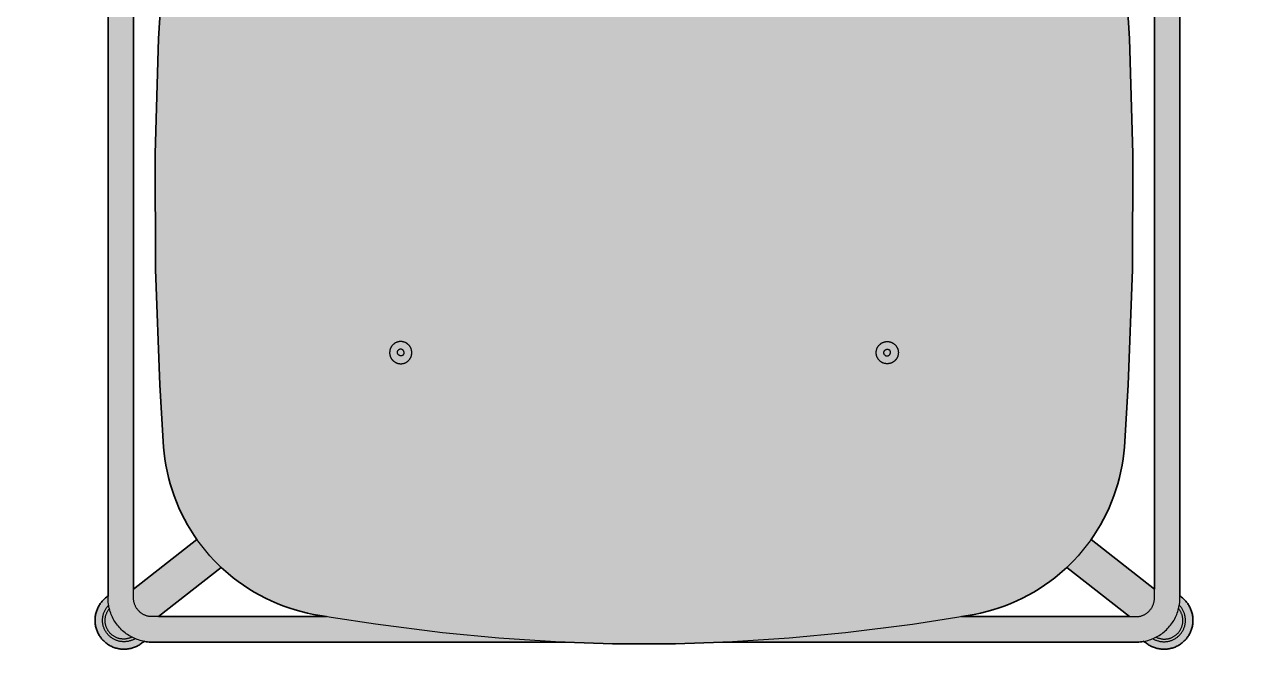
# Model space of a CAD drawing. Header units: millimetres. Extents: x 0 to 1859, y -912 to 978.
# Drawn here: x 145 to 679, y -912 to -642 of the extents above; entities that cross this region are included whole.
import ezdxf

# ---------------------------------------------------------------- set-up
doc = ezdxf.new("R2010")
doc.units = ezdxf.units.MM
doc.layers.add('Blocks', color=7, linetype='Continuous')
doc.layers.add('Blocks$Fill', color=7, linetype='Continuous', true_color=0xffffff)
doc.layers.add('Blocks$Inner', color=7, linetype='Continuous', lineweight=25, true_color=0x007f00)
doc.layers.add('Blocks$Outline', color=7, linetype='Continuous', lineweight=35, true_color=0xff3f3f)

# ---------------------------------------------------------------- blocks, each defined once
blk = doc.blocks.new('Soft Edge 95 Barstool low Top')
at = {"layer": 'Blocks$Fill'}
h = blk.add_hatch(color=256, dxfattribs=at)
h.paths.add_polyline_path([(40.81, -96.44), (40.97, -95.6), (41.03, -95.17), (41.07, -94.74), (41.1, -94.31), (41.12, -93.88), (41.12, -93.45), (41.1, -93.02), (41.07, -92.59), (41.03, -92.17), (40.97, -91.74), (40.89, -91.32), (40.81, -90.9), (40.7, -90.48), (40.59, -90.06), (40.45, -89.66), (40.31, -89.25), (40.15, -88.85), (39.98, -88.46), (39.79, -88.07), (39.59, -87.69), (39.38, -87.32), (39.15, -86.95), (38.92, -86.59), (38.67, -86.24), (38.4, -85.9), (38.13, -85.57), (37.85, -85.25), (37.55, -84.93), (37.25, -84.63), (36.93, -84.34), (36.6, -84.06), (36.27, -83.79), (35.92, -83.53), (35.57, -83.29), (35.21, -83.06), (34.84, -82.84), (34.46, -82.63), (34.08, -82.43), (33.69, -82.25), (33.29, -82.08), (32.89, -81.93), (32.48, -81.79), (32.07, -81.66), (31.66, -81.55), (31.24, -81.46), (30.82, -81.37), (30.39, -81.3), (29.97, -81.25), (29.54, -81.21), (29.11, -81.19), (28.68, -81.18), (28.25, -81.18), (27.82, -81.2), (27.39, -81.24), (26.96, -81.29), (26.54, -81.35), (26.12, -81.43), (25.7, -81.52), (25.28, -81.63), (24.87, -81.75), (24.46, -81.89), (24.06, -82.04), (23.66, -82.2), (23.27, -82.38), (22.88, -82.57), (22.5, -82.78), (22.13, -83), (21.76, -83.23), (21.41, -83.47), (21.06, -83.72), (20.72, -83.99), (20.39, -84.27), (20.07, -84.56), (19.76, -84.86), (19.46, -85.17), (19.17, -85.49), (18.9, -85.82), (18.63, -86.16), (18.38, -86.51), (18.14, -86.87), (17.91, -87.24), (17.69, -87.61), (17.49, -87.99), (17.3, -88.38), (17.12, -88.77), (16.96, -89.17), (16.81, -89.58), (16.68, -89.99), (16.56, -90.4), (16.45, -90.82), (16.36, -91.24), (16.28, -91.67), (16.22, -92.09), (16.17, -92.52), (16.14, -92.95), (16.12, -93.38), (16.12, -93.81), (16.13, -94.25), (16.16, -94.68), (16.2, -95.11), (16.26, -95.53), (16.33, -95.96), (16.42, -96.38), (16.52, -96.8), (16.63, -97.22), (16.76, -97.63), (16.9, -98.04), (17.06, -98.44), (17.23, -98.83), (17.42, -99.22), (17.62, -99.61), (17.83, -99.98), (18.05, -100.35), (18.29, -100.71), (18.54, -101.07), (18.8, -101.41), (19.07, -101.74), (19.35, -102.07), (19.65, -102.38), (19.95, -102.69), (20.27, -102.98), (20.6, -103.26), (20.93, -103.53), (21.28, -103.79), (21.63, -104.04), (21.99, -104.28), (22.36, -104.5), (22.74, -104.71), (23.12, -104.91), (23.51, -105.09), (23.91, -105.26), (24.31, -105.41), (24.72, -105.55), (25.13, -105.68), (25.55, -105.8), (25.97, -105.89), (26.39, -105.98), (26.82, -106.05), (27.25, -106.1), (27.68, -106.14), (28.11, -106.17), (50.01, -134.77), (50.77, -137.48), (51.08, -138.85), (51.35, -140.23), (51.58, -141.62), (51.77, -143.02), (51.9, -144.42), (52, -145.82), (49.86, -148.03), (48.65, -149.39), (47.49, -150.79), (46.58, -151.99), (45.71, -153.22), (44.89, -154.48), (44.11, -155.77), (43.56, -156.71), (43.04, -157.67), (42.55, -158.65), (42.09, -159.64), (41.66, -160.64), (41.26, -161.66), (41.16, -161.92), (41.02, -162.36), (40.13, -165.41), (39.35, -168.48), (39.35, -168.5), (38.05, -175.64), (37.45, -178.92), (36.86, -182.93), (36.63, -185.05), (36.61, -185.22), (36.45, -187.62), (36.37, -190), (36.36, -191.18), (36.36, -191.5), (36.36, -191.66), (36.37, -191.84), (36.38, -191.93), (36.39, -192.01), (36.4, -192.1), (36.42, -192.19), (36.43, -192.28), (36.45, -192.37), (36.47, -192.46), (36.49, -192.54), (36.51, -192.63), (36.54, -192.71), (36.56, -192.8), (36.59, -192.88), (36.62, -192.96), (36.65, -193.04), (36.68, -193.13), (36.72, -193.21), (36.82, -193.4), (36.92, -193.6), (37.04, -193.79), (37.16, -193.97), (37.28, -194.16), (37.41, -194.33), (37.55, -194.51), (37.7, -194.67), (37.85, -194.84), (38, -194.99), (38.16, -195.15), (38.33, -195.29), (38.5, -195.43), (38.67, -195.57), (38.85, -195.7), (39.04, -195.82), (39.23, -195.94), (39.42, -196.05), (39.61, -196.15), (39.81, -196.24), (40.43, -196.52), (41.06, -196.77), (41.69, -197), (42.33, -197.21), (42.98, -197.4), (43.63, -197.57), (44.29, -197.72), (44.95, -197.85), (45.62, -197.95), (46.29, -198.03), (48.64, -198.24), (50.36, -198.35), (52.06, -198.4), (52.06, -597.19), (51.36, -597.68), (51.03, -597.95), (50.7, -598.22), (50.39, -598.51), (50.08, -598.8), (49.79, -599.11), (49.5, -599.43), (49.23, -599.76), (48.97, -600.09), (48.71, -600.44), (48.48, -600.79), (48.25, -601.15), (48.03, -601.52), (47.83, -601.9), (47.64, -602.28), (47.47, -602.67), (47.31, -603.06), (47.16, -603.46), (47.02, -603.87), (46.9, -604.27), (46.8, -604.69), (46.7, -605.1), (46.62, -605.52), (46.56, -605.94), (46.51, -606.37), (46.47, -606.79), (46.45, -607.22), (46.45, -607.65), (46.46, -608.07), (46.48, -608.5), (46.52, -608.92), (46.57, -609.35), (46.63, -609.77), (46.71, -610.19), (46.81, -610.6), (46.92, -611.01), (47.04, -611.42), (47.18, -611.83), (47.33, -612.22), (47.49, -612.62), (47.67, -613.01), (47.86, -613.39), (48.07, -613.77), (48.29, -614.15), (48.52, -614.51), (48.77, -614.87), (49.03, -615.22), (49.3, -615.56), (49.58, -615.9), (49.88, -616.22), (50.18, -616.53), (50.5, -616.83), (50.82, -617.12), (51.16, -617.39), (51.5, -617.66), (51.86, -617.91), (52.22, -618.15), (52.59, -618.38), (52.97, -618.6), (53.36, -618.8), (53.75, -618.99), (54.15, -619.16), (54.56, -619.32), (54.97, -619.47), (55.38, -619.6), (55.8, -619.72), (56.23, -619.82), (56.65, -619.9), (57.08, -619.98), (57.51, -620.03), (57.95, -620.08), (58.38, -620.1), (58.82, -620.12), (59.25, -620.11), (59.69, -620.09), (60.12, -620.06), (60.56, -620.01), (60.99, -619.95), (61.42, -619.87), (61.84, -619.78), (62.26, -619.67), (62.68, -619.55), (63.1, -619.41), (63.5, -619.26), (63.91, -619.09), (64.3, -618.91), (64.69, -618.72), (65.08, -618.51), (65.45, -618.29), (65.82, -618.06), (66.18, -617.81), (66.53, -617.55), (66.87, -617.28), (67.21, -617), (67.53, -616.7), (68.48, -616.86), (69.14, -616.95), (69.81, -617), (70.47, -617.04), (71.14, -617.05), (249.41, -617.05), (286.94, -617.82), (317.32, -617.05), (496.26, -617.04), (496.93, -617), (497.59, -616.95), (498.25, -616.86), (498.91, -616.76), (499.2, -616.7), (499.86, -617.28), (500.2, -617.55), (500.55, -617.81), (500.91, -618.06), (501.28, -618.29), (501.66, -618.51), (502.04, -618.72), (502.43, -618.91), (502.83, -619.09), (503.23, -619.26), (503.64, -619.41), (504.05, -619.55), (504.47, -619.67), (504.89, -619.78), (505.32, -619.87), (505.74, -619.95), (506.18, -620.01), (506.61, -620.06), (507.04, -620.09), (507.48, -620.11), (507.91, -620.12), (508.35, -620.1), (508.79, -620.08), (509.22, -620.03), (509.65, -619.98), (510.08, -619.9), (510.51, -619.82), (510.93, -619.72), (511.35, -619.6), (511.77, -619.47), (512.18, -619.32), (512.58, -619.16), (512.98, -618.99), (513.37, -618.8), (513.76, -618.6), (514.14, -618.38), (514.51, -618.15), (514.87, -617.91), (515.23, -617.66), (515.57, -617.39), (515.91, -617.12), (516.24, -616.83), (516.55, -616.53), (516.86, -616.22), (517.15, -615.9), (517.43, -615.56), (517.71, -615.22), (517.96, -614.87), (518.21, -614.51), (518.45, -614.15), (518.67, -613.77), (518.87, -613.39), (519.07, -613.01), (519.24, -612.62), (519.41, -612.22), (519.56, -611.83), (519.69, -611.42), (519.82, -611.01), (519.92, -610.6), (520.02, -610.19), (520.1, -609.77), (520.17, -609.35), (520.22, -608.92), (520.26, -608.5), (520.28, -608.07), (520.29, -607.65), (520.28, -607.22), (520.26, -606.79), (520.22, -606.37), (520.17, -605.94), (520.11, -605.52), (520.03, -605.1), (519.94, -604.69), (519.83, -604.27), (519.71, -603.87), (519.58, -603.46), (519.43, -603.06), (519.26, -602.67), (519.09, -602.28), (518.9, -601.9), (518.7, -601.52), (518.48, -601.15), (518.26, -600.79), (518.02, -600.44), (517.77, -600.09), (517.51, -599.76), (517.23, -599.43), (516.95, -599.11), (516.65, -598.8), (516.35, -598.51), (516.03, -598.22), (515.71, -597.95), (515.37, -597.68), (515.03, -597.43), (514.68, -597.19), (514.68, -198.4), (518.1, -198.24), (520.45, -198.03), (521.12, -197.95), (521.78, -197.85), (522.45, -197.72), (523.1, -197.57), (523.76, -197.4), (524.4, -197.21), (525.04, -197), (525.68, -196.77), (526.3, -196.52), (526.92, -196.24), (527.12, -196.15), (527.31, -196.05), (527.51, -195.94), (527.7, -195.82), (527.88, -195.7), (528.06, -195.57), (528.24, -195.43), (528.41, -195.29), (528.57, -195.15), (528.73, -194.99), (528.89, -194.84), (529.04, -194.67), (529.18, -194.51), (529.32, -194.33), (529.45, -194.16), (529.58, -193.97), (529.7, -193.79), (529.81, -193.6), (529.92, -193.4), (530.02, -193.21), (530.05, -193.13), (530.08, -193.04), (530.11, -192.96), (530.14, -192.88), (530.17, -192.8), (530.2, -192.71), (530.22, -192.63), (530.24, -192.54), (530.26, -192.46), (530.28, -192.37), (530.3, -192.28), (530.32, -192.19), (530.33, -192.1), (530.34, -192.01), (530.35, -191.93), (530.36, -191.84), (530.37, -191.66), (530.38, -191.5), (530.38, -191.18), (530.37, -190), (530.28, -187.62), (530.12, -185.22), (530.1, -185.05), (529.88, -182.93), (529.28, -178.92), (529.08, -177.74), (528.68, -175.64), (527.38, -168.5), (527.38, -168.48), (526.6, -165.41), (525.72, -162.36), (525.57, -161.92), (525.48, -161.66), (525.08, -160.64), (524.65, -159.64), (524.19, -158.65), (523.7, -157.67), (523.18, -156.71), (522.63, -155.77), (521.85, -154.48), (521.02, -153.22), (520.15, -151.99), (519.24, -150.79), (518.08, -149.39), (516.87, -148.03), (515.63, -146.71), (514.73, -145.82), (514.97, -143.02), (515.15, -141.62), (515.38, -140.23), (515.65, -138.85), (515.97, -137.48), (516.32, -136.12), (516.72, -134.77), (538.63, -106.17), (539.49, -106.1), (539.91, -106.05), (540.34, -105.98), (540.76, -105.89), (541.18, -105.8), (541.6, -105.68), (542.01, -105.55), (542.42, -105.41), (542.82, -105.26), (543.22, -105.09), (543.61, -104.91), (543.99, -104.71), (544.37, -104.5), (544.74, -104.28), (545.1, -104.04), (545.46, -103.79), (545.8, -103.53), (546.14, -103.26), (546.46, -102.98), (546.78, -102.69), (547.08, -102.38), (547.38, -102.07), (547.66, -101.74), (547.94, -101.41), (548.2, -101.07), (548.45, -100.71), (548.68, -100.35), (548.91, -99.98), (549.12, -99.61), (549.32, -99.22), (549.5, -98.83), (549.67, -98.44), (549.83, -98.04), (549.97, -97.63), (550.1, -97.22), (550.22, -96.8), (550.32, -96.38), (550.4, -95.96), (550.48, -95.53), (550.53, -95.11), (550.57, -94.68), (550.6, -94.25), (550.61, -93.81), (550.61, -93.38), (550.59, -92.95), (550.56, -92.52), (550.51, -92.09), (550.45, -91.67), (550.37, -91.24), (550.28, -90.82), (550.18, -90.4), (550.06, -89.99), (549.92, -89.58), (549.77, -89.17), (549.61, -88.77), (549.43, -88.38), (549.24, -87.99), (549.04, -87.61), (548.83, -87.24), (548.6, -86.87), (548.36, -86.51), (548.1, -86.16), (547.84, -85.82), (547.56, -85.49), (547.27, -85.17), (546.97, -84.86), (546.66, -84.56), (546.34, -84.27), (546.01, -83.99), (545.67, -83.72), (545.33, -83.47), (544.97, -83.23), (544.6, -83), (544.23, -82.78), (543.85, -82.57), (543.47, -82.38), (543.07, -82.2), (542.68, -82.04), (542.27, -81.89), (541.87, -81.75), (541.45, -81.63), (541.04, -81.52), (540.62, -81.43), (540.19, -81.35), (539.77, -81.29), (539.34, -81.24), (538.91, -81.2), (538.48, -81.18), (538.05, -81.18), (537.62, -81.19), (537.2, -81.21), (536.77, -81.25), (536.34, -81.3), (535.92, -81.37), (535.49, -81.46), (535.08, -81.55), (534.66, -81.66), (534.25, -81.79), (533.84, -81.93), (533.44, -82.08), (533.04, -82.25), (532.65, -82.43), (532.27, -82.63), (531.89, -82.84), (531.53, -83.06), (531.16, -83.29), (530.81, -83.53), (530.47, -83.79), (530.13, -84.06), (529.8, -84.34), (529.49, -84.63), (529.18, -84.93), (528.89, -85.25), (528.6, -85.57), (528.33, -85.9), (528.07, -86.24), (527.82, -86.59), (527.58, -86.95), (527.35, -87.32), (527.14, -87.69), (526.94, -88.07), (526.76, -88.46), (526.58, -88.85), (526.42, -89.25), (526.28, -89.66), (526.15, -90.06), (526.03, -90.48), (525.93, -90.9), (525.84, -91.32), (525.77, -91.74), (525.71, -92.17), (525.66, -92.59), (525.63, -93.02), (525.62, -93.45), (525.62, -93.88), (525.63, -94.31), (525.66, -94.74), (525.7, -95.17), (525.76, -95.6), (525.84, -96.02), (525.92, -96.44), (497.65, -133.35), (494.29, -131.51), (491.46, -130.1), (488.65, -128.77), (485.82, -127.5), (481.28, -125.63), (476.68, -123.89), (472.04, -122.3), (467.35, -120.86), (460.84, -119.04), (444.68, -115.01), (435.01, -113.06), (426.58, -111.53), (398.13, -107.13), (369.56, -103.71), (340.88, -101.27), (312.14, -99.82), (283.37, -99.36), (254.59, -99.82), (225.85, -101.27), (197.17, -103.71), (168.6, -107.13), (140.16, -111.53), (131.73, -113.06), (122.05, -115.01), (112.45, -117.29), (102.63, -119.93), (94.7, -122.3), (90.05, -123.89), (85.46, -125.63), (80.92, -127.5), (78.08, -128.77), (75.27, -130.1), (72.44, -131.51), (69.65, -133.02), (69.08, -133.35)], flags=0)
h.paths.add_polyline_path([(98.24, -194.56), (95.65, -198.36), (94.46, -200.31), (93.33, -202.29), (92.27, -204.31), (91.28, -206.36), (90.35, -208.45), (89.49, -210.56), (88.71, -212.7), (87.99, -214.87), (87.35, -217.06), (86.78, -219.27), (86.28, -221.49), (85.85, -223.73), (85.5, -225.99), (84, -237.83), (76.94, -306.76), (73.82, -356.51), (72.35, -406.34), (72.53, -456.19), (74.36, -506), (76.05, -532.99), (76.29, -535.45), (76.59, -537.9), (77.02, -540.63), (77.55, -543.33), (78.17, -546.02), (78.88, -548.68), (79.69, -551.31), (80.58, -553.92), (81.57, -556.5), (82.64, -559.03), (83.8, -561.53), (85.05, -563.99), (86.38, -566.41), (87.79, -568.77), (89.28, -571.09), (90.41, -572.72), (63.06, -594.21), (63.06, -198.2), (79.65, -196.84), (88.24, -195.88)], flags=0)
h.paths.add_polyline_path([(100.93, -584.81), (103.91, -587.49), (106.04, -589.24), (108.23, -590.91), (110.48, -592.51), (112.78, -594.03), (115.13, -595.47), (117.53, -596.82), (119.97, -598.1), (122.46, -599.28), (124.99, -600.38), (127.55, -601.39), (130.15, -602.32), (132.77, -603.15), (135.43, -603.89), (138.11, -604.54), (140.8, -605.1), (146.32, -606.05), (73.89, -606.05)], flags=0)
h.paths.add_polyline_path([(476.32, -572.72), (478.95, -568.77), (480.36, -566.41), (481.69, -563.99), (482.93, -561.53), (484.09, -559.03), (485.17, -556.5), (486.15, -553.92), (487.05, -551.31), (487.85, -548.68), (488.56, -546.02), (489.19, -543.33), (489.71, -540.63), (490.15, -537.9), (490.45, -535.45), (490.69, -532.99), (491.2, -525.63), (494.2, -456.19), (494.38, -406.34), (492.91, -356.51), (489.79, -306.76), (485.04, -257.13), (481.23, -225.99), (480.88, -223.73), (480.46, -221.49), (479.96, -219.27), (479.39, -217.06), (478.74, -214.87), (478.03, -212.7), (477.24, -210.56), (476.38, -208.45), (475.46, -206.36), (474.46, -204.31), (473.4, -202.29), (472.28, -200.31), (471.09, -198.36), (469.83, -196.45), (468.51, -194.59), (487.08, -196.84), (495.36, -197.62), (503.68, -198.2), (503.68, -594.21)], flags=0)
h.paths.add_polyline_path([(420.41, -606.05), (428.63, -604.54), (431.31, -603.89), (433.96, -603.15), (436.59, -602.32), (439.18, -601.39), (441.75, -600.38), (444.27, -599.28), (446.76, -598.1), (449.21, -596.82), (451.61, -595.47), (453.96, -594.03), (456.26, -592.51), (458.5, -590.91), (460.69, -589.24), (462.82, -587.49), (464.89, -585.67), (465.81, -584.81), (492.84, -606.05)], flags=0)
at = {"layer": 'Blocks$Inner'}
for p, q in [((52.06, -597.97), (52.06, -198.4)), ((63.06, -597.97), (63.06, -198.2)), ((503.68, -597.97), (503.68, -198.2)), ((514.68, -597.97), (514.68, -198.4)), ((90.41, -572.72), (63.06, -594.21)), ((476.32, -572.72), (503.68, -594.21)), ((73.89, -606.05), (100.93, -584.81)), ((492.84, -606.05), (465.81, -584.81)), ((146.32, -606.05), (71.14, -606.05)), ((420.41, -606.05), (495.59, -606.05)), ((67.53, -616.7), (67.21, -617)), ((499.2, -616.7), (499.53, -617))]:
    blk.add_line(p, q, dxfattribs=at)
for points in [[(489.79, -306.76), (492.91, -356.51), (494.38, -406.34), (494.2, -456.19), (492.38, -506), (492.37, -506.04), (491.2, -525.63), (490.86, -530.52), (490.69, -532.99), (490.45, -535.45), (490.15, -537.9), (489.71, -540.63), (489.19, -543.33), (488.56, -546.02), (487.85, -548.68), (487.05, -551.31), (486.15, -553.92), (485.17, -556.5), (484.09, -559.03), (482.93, -561.53), (481.69, -563.99), (480.36, -566.41), (478.95, -568.77), (477.45, -571.09), (475.88, -573.35), (474.23, -575.56), (472.5, -577.71), (470.71, -579.8), (468.84, -581.82), (466.9, -583.78), (464.89, -585.67), (462.82, -587.49), (460.69, -589.24), (458.5, -590.91), (456.26, -592.51), (453.96, -594.03), (451.61, -595.47), (449.21, -596.82), (446.76, -598.1), (444.27, -599.28), (441.75, -600.38), (439.18, -601.39), (436.59, -602.32), (433.96, -603.15), (431.31, -603.89), (428.63, -604.54), (425.93, -605.1), (423.21, -605.56), (418.45, -606.39), (399.31, -609.44), (370.38, -612.98), (345.98, -615.33), (321.52, -616.91), (297.03, -617.73), (290.63, -617.8), (286.94, -617.82), (283.37, -617.82), (279.79, -617.82), (276.1, -617.8), (269.71, -617.73), (245.21, -616.91), (220.75, -615.33), (196.35, -612.98), (167.53, -609.27), (148.29, -606.39), (143.52, -605.56), (140.8, -605.1), (138.11, -604.54), (135.43, -603.89), (132.77, -603.15), (130.15, -602.32), (127.55, -601.39), (124.99, -600.38), (122.46, -599.28), (119.97, -598.1), (117.53, -596.82), (115.13, -595.47), (112.78, -594.03), (110.48, -592.51), (108.23, -590.91), (106.04, -589.24), (103.91, -587.49), (101.84, -585.67), (99.84, -583.78), (97.9, -581.82), (96.03, -579.8), (94.23, -577.71), (92.5, -575.56), (90.85, -573.35), (89.28, -571.09), (87.79, -568.77), (86.38, -566.41), (85.05, -563.99), (83.8, -561.53), (82.64, -559.03), (81.57, -556.5), (80.58, -553.92), (79.69, -551.31), (78.88, -548.68), (78.17, -546.02), (77.55, -543.33), (77.02, -540.63), (76.59, -537.9), (76.29, -535.45), (76.05, -532.99), (75.88, -530.52), (75.54, -525.63), (74.36, -506.04), (74.36, -506), (72.53, -456.19), (72.35, -406.34), (73.82, -356.51), (76.94, -306.76)], [(179.58, -493.04), (179.57, -493.05), (179.53, -493.09), (179.49, -493.12), (179.45, -493.16), (179.41, -493.19), (179.37, -493.22), (179.33, -493.25), (179.29, -493.28), (179.24, -493.31), (179.2, -493.34), (179.15, -493.36), (179.11, -493.38), (179.06, -493.4), (179.01, -493.42), (178.96, -493.44), (178.91, -493.46), (178.86, -493.47), (178.81, -493.48), (178.76, -493.49), (178.71, -493.5), (178.66, -493.51), (178.61, -493.51), (178.56, -493.52), (178.5, -493.52), (178.45, -493.52), (178.4, -493.52), (178.35, -493.51), (178.3, -493.51), (178.25, -493.5), (178.19, -493.49), (178.14, -493.48), (178.09, -493.47), (178.04, -493.46), (177.99, -493.44), (177.95, -493.42), (177.9, -493.4), (177.85, -493.38), (177.8, -493.36), (177.76, -493.34), (177.71, -493.31), (177.67, -493.28), (177.62, -493.25), (177.58, -493.22), (177.54, -493.19), (177.5, -493.16), (177.46, -493.12), (177.43, -493.09), (177.39, -493.05), (177.35, -493.01), (177.32, -492.97), (177.29, -492.93), (177.26, -492.89), (177.23, -492.85), (177.2, -492.8), (177.17, -492.76), (177.15, -492.71), (177.13, -492.67), (177.1, -492.62), (177.08, -492.57), (177.07, -492.52), (177.05, -492.48), (177.03, -492.43), (177.02, -492.38), (177.01, -492.33), (177, -492.27), (176.99, -492.22), (176.99, -492.17), (176.98, -492.12), (176.98, -492.07), (176.98, -492.02), (176.98, -491.96), (176.98, -491.91), (176.99, -491.86), (176.99, -491.81), (177, -491.76), (177.01, -491.71), (177.02, -491.66), (177.04, -491.61), (177.05, -491.56), (177.07, -491.51), (177.09, -491.46), (177.11, -491.41), (177.13, -491.36), (177.15, -491.32), (177.18, -491.27), (177.2, -491.23), (177.23, -491.18), (177.26, -491.14), (177.29, -491.1), (177.32, -491.06), (177.36, -491.02), (177.37, -491.01)], [(179.52, -493.1), (179.55, -493.06), (179.58, -493.01), (179.61, -492.97), (179.64, -492.93), (179.66, -492.88), (179.69, -492.83), (179.71, -492.79), (179.73, -492.74), (179.75, -492.69), (179.77, -492.64), (179.78, -492.59), (179.8, -492.54), (179.81, -492.49), (179.82, -492.44), (179.83, -492.39), (179.84, -492.34), (179.84, -492.29), (179.84, -492.24), (179.85, -492.18), (179.85, -492.13), (179.84, -492.08), (179.84, -492.03), (179.83, -491.98), (179.83, -491.93), (179.82, -491.87), (179.81, -491.82), (179.79, -491.77), (179.78, -491.72), (179.76, -491.67), (179.75, -491.63), (179.73, -491.58), (179.7, -491.53), (179.68, -491.48), (179.66, -491.44), (179.63, -491.39), (179.6, -491.35), (179.58, -491.31), (179.54, -491.26), (179.51, -491.22), (179.48, -491.18), (179.45, -491.14), (179.41, -491.11), (179.37, -491.07), (179.33, -491.04), (179.29, -491), (179.25, -490.97), (179.21, -490.94), (179.17, -490.91), (179.12, -490.88), (179.08, -490.86), (179.03, -490.83), (178.99, -490.81), (178.94, -490.79), (178.89, -490.77), (178.84, -490.75), (178.79, -490.73), (178.74, -490.72), (178.69, -490.71), (178.64, -490.69), (178.59, -490.69), (178.54, -490.68), (178.49, -490.67), (178.44, -490.67), (178.39, -490.67), (178.33, -490.66), (178.28, -490.67), (178.23, -490.67), (178.18, -490.67), (178.13, -490.68), (178.08, -490.69), (178.03, -490.7), (177.98, -490.71), (177.93, -490.72), (177.88, -490.74), (177.83, -490.76), (177.78, -490.78), (177.73, -490.8), (177.68, -490.82), (177.64, -490.84), (177.59, -490.87), (177.55, -490.89), (177.5, -490.92), (177.46, -490.95), (177.42, -490.98), (177.38, -491.02), (177.34, -491.05), (177.3, -491.09)], [(387.21, -493.1), (387.18, -493.06), (387.15, -493.01), (387.12, -492.97), (387.09, -492.93), (387.07, -492.88), (387.04, -492.83), (387.02, -492.79), (387, -492.74), (386.98, -492.69), (386.97, -492.64), (386.95, -492.59), (386.94, -492.54), (386.92, -492.49), (386.91, -492.44), (386.9, -492.39), (386.9, -492.34), (386.89, -492.29), (386.89, -492.24), (386.89, -492.18), (386.89, -492.13), (386.89, -492.08), (386.89, -492.03), (386.9, -491.98), (386.91, -491.93), (386.92, -491.87), (386.93, -491.82), (386.94, -491.77), (386.95, -491.72), (386.97, -491.67), (386.99, -491.63), (387.01, -491.58), (387.03, -491.53), (387.05, -491.48), (387.08, -491.44), (387.1, -491.39), (387.13, -491.35), (387.16, -491.31), (387.19, -491.26), (387.22, -491.22), (387.25, -491.18), (387.29, -491.14), (387.32, -491.11), (387.36, -491.07), (387.4, -491.04), (387.44, -491), (387.48, -490.97), (387.52, -490.94), (387.57, -490.91), (387.61, -490.88), (387.65, -490.86), (387.7, -490.83), (387.75, -490.81), (387.79, -490.79), (387.84, -490.77), (387.89, -490.75), (387.94, -490.73), (387.99, -490.72), (388.04, -490.71), (388.09, -490.69), (388.14, -490.69), (388.19, -490.68), (388.24, -490.67), (388.3, -490.67), (388.35, -490.67), (388.4, -490.66), (388.45, -490.67), (388.5, -490.67), (388.55, -490.67), (388.61, -490.68), (388.66, -490.69), (388.71, -490.7), (388.76, -490.71), (388.81, -490.72), (388.86, -490.74), (388.91, -490.76), (388.96, -490.78), (389, -490.8), (389.05, -490.82), (389.1, -490.84), (389.14, -490.87), (389.19, -490.89), (389.23, -490.92), (389.27, -490.95), (389.31, -490.98), (389.35, -491.02), (389.39, -491.05), (389.43, -491.09)], [(387.16, -493.04), (387.17, -493.05), (387.2, -493.09), (387.24, -493.12), (387.28, -493.16), (387.32, -493.19), (387.36, -493.22), (387.4, -493.25), (387.45, -493.28), (387.49, -493.31), (387.53, -493.34), (387.58, -493.36), (387.63, -493.38), (387.67, -493.4), (387.72, -493.42), (387.77, -493.44), (387.82, -493.46), (387.87, -493.47), (387.92, -493.48), (387.97, -493.49), (388.02, -493.5), (388.07, -493.51), (388.13, -493.51), (388.18, -493.52), (388.23, -493.52), (388.28, -493.52), (388.33, -493.52), (388.39, -493.51), (388.44, -493.51), (388.49, -493.5), (388.54, -493.49), (388.59, -493.48), (388.64, -493.47), (388.69, -493.46), (388.74, -493.44), (388.79, -493.42), (388.84, -493.4), (388.88, -493.38), (388.93, -493.36), (388.98, -493.34), (389.02, -493.31), (389.07, -493.28), (389.11, -493.25), (389.15, -493.22), (389.19, -493.19), (389.23, -493.16), (389.27, -493.12), (389.31, -493.09), (389.34, -493.05), (389.38, -493.01), (389.41, -492.97), (389.45, -492.93), (389.48, -492.89), (389.51, -492.85), (389.53, -492.8), (389.56, -492.76), (389.59, -492.71), (389.61, -492.67), (389.63, -492.62), (389.65, -492.57), (389.67, -492.52), (389.68, -492.48), (389.7, -492.43), (389.71, -492.38), (389.72, -492.33), (389.73, -492.27), (389.74, -492.22), (389.75, -492.17), (389.75, -492.12), (389.75, -492.07), (389.76, -492.02), (389.75, -491.96), (389.75, -491.91), (389.75, -491.86), (389.74, -491.81), (389.73, -491.76), (389.72, -491.71), (389.71, -491.66), (389.7, -491.61), (389.68, -491.56), (389.67, -491.51), (389.65, -491.46), (389.63, -491.41), (389.61, -491.36), (389.58, -491.32), (389.56, -491.27), (389.53, -491.23), (389.5, -491.18), (389.47, -491.14), (389.44, -491.1), (389.41, -491.06), (389.38, -491.02), (389.37, -491.01)], [(67.21, -617), (66.87, -617.28), (66.53, -617.55), (66.18, -617.81), (65.82, -618.06), (65.45, -618.29), (65.08, -618.51), (64.69, -618.72), (64.3, -618.91), (63.91, -619.09), (63.5, -619.26), (63.1, -619.41), (62.68, -619.55), (62.26, -619.67), (61.84, -619.78), (61.42, -619.87), (60.99, -619.95), (60.56, -620.01), (60.12, -620.06), (59.69, -620.09), (59.25, -620.11), (58.82, -620.12), (58.38, -620.1), (57.95, -620.08), (57.51, -620.03), (57.08, -619.98), (56.65, -619.9), (56.23, -619.82), (55.8, -619.72), (55.38, -619.6), (54.97, -619.47), (54.56, -619.32), (54.15, -619.16), (53.75, -618.99), (53.36, -618.8), (52.97, -618.6), (52.59, -618.38), (52.22, -618.15), (51.86, -617.91), (51.5, -617.66), (51.16, -617.39), (50.82, -617.12), (50.5, -616.83), (50.18, -616.53), (49.88, -616.22), (49.58, -615.9), (49.3, -615.56), (49.03, -615.22), (48.77, -614.87), (48.52, -614.51), (48.29, -614.15), (48.07, -613.77), (47.86, -613.39), (47.67, -613.01), (47.49, -612.62), (47.33, -612.22), (47.18, -611.83), (47.04, -611.42), (46.92, -611.01), (46.81, -610.6), (46.71, -610.19), (46.63, -609.77), (46.57, -609.35), (46.52, -608.92), (46.48, -608.5), (46.46, -608.07), (46.45, -607.65), (46.45, -607.22), (46.47, -606.79), (46.51, -606.37), (46.56, -605.94), (46.62, -605.52), (46.7, -605.1), (46.8, -604.69), (46.9, -604.27), (47.02, -603.87), (47.16, -603.46), (47.31, -603.06), (47.47, -602.67), (47.64, -602.28), (47.83, -601.9), (48.03, -601.52), (48.25, -601.15), (48.48, -600.79), (48.71, -600.44), (48.97, -600.09), (49.23, -599.76), (49.5, -599.43), (49.79, -599.11), (50.08, -598.8), (50.39, -598.51), (50.7, -598.22), (51.03, -597.95), (51.36, -597.68), (51.71, -597.43), (52.06, -597.19)], [(249.41, -617.05), (71.14, -617.05), (70.47, -617.04), (69.81, -617), (69.14, -616.95), (68.48, -616.86), (67.83, -616.76), (67.17, -616.63), (66.52, -616.48), (65.88, -616.31), (65.24, -616.12), (64.61, -615.9), (63.99, -615.66), (63.38, -615.4), (62.77, -615.12), (62.18, -614.82), (61.6, -614.49), (61.03, -614.15), (60.47, -613.79), (59.92, -613.41), (59.39, -613.01), (58.87, -612.59), (58.37, -612.15), (57.88, -611.7), (57.41, -611.22), (56.96, -610.74), (56.52, -610.23), (56.1, -609.72), (55.7, -609.19), (55.32, -608.64), (54.96, -608.08), (54.61, -607.51), (54.29, -606.93), (53.99, -606.33), (53.71, -605.73), (53.45, -605.12), (53.21, -604.5), (52.99, -603.87), (52.8, -603.23), (52.62, -602.59), (52.47, -601.94), (52.35, -601.28), (52.24, -600.63), (52.16, -599.96), (52.1, -599.3), (52.07, -598.64), (52.06, -597.97)], [(71.14, -606.05), (70.89, -606.05), (70.63, -606.05), (70.38, -606.04), (70.13, -606.02), (69.88, -605.99), (69.63, -605.95), (69.38, -605.9), (69.14, -605.85), (68.89, -605.78), (68.65, -605.71), (68.41, -605.63), (68.18, -605.54), (67.94, -605.45), (67.71, -605.34), (67.49, -605.23), (67.27, -605.11), (67.05, -604.98), (66.84, -604.85), (66.63, -604.71), (66.42, -604.56), (66.22, -604.4), (66.03, -604.24), (65.84, -604.07), (65.64, -603.89), (65.44, -603.7), (65.25, -603.5), (65.06, -603.29), (64.88, -603.08), (64.71, -602.86), (64.55, -602.64), (64.39, -602.41), (64.24, -602.18), (64.1, -601.94), (63.97, -601.7), (63.85, -601.45), (63.73, -601.2), (63.62, -600.94), (63.53, -600.68), (63.44, -600.42), (63.36, -600.16), (63.29, -599.89), (63.23, -599.62), (63.18, -599.35), (63.13, -599.07), (63.1, -598.8), (63.08, -598.52), (63.06, -598.25), (63.06, -597.97)], [(317.32, -617.05), (495.59, -617.05), (496.26, -617.04), (496.93, -617), (497.59, -616.95), (498.25, -616.86), (498.91, -616.76), (499.56, -616.63), (500.21, -616.48), (500.85, -616.31), (501.49, -616.12), (502.12, -615.9), (502.74, -615.66), (503.36, -615.4), (503.96, -615.12), (504.55, -614.82), (505.14, -614.49), (505.71, -614.15), (506.26, -613.79), (506.81, -613.41), (507.34, -613.01), (507.86, -612.59), (508.36, -612.15), (508.85, -611.7), (509.32, -611.22), (509.77, -610.74), (510.21, -610.23), (510.63, -609.72), (511.03, -609.19), (511.41, -608.64), (511.78, -608.08), (512.12, -607.51), (512.44, -606.93), (512.74, -606.33), (513.03, -605.73), (513.29, -605.12), (513.52, -604.5), (513.74, -603.87), (513.94, -603.23), (514.11, -602.59), (514.26, -601.94), (514.39, -601.28), (514.49, -600.63), (514.57, -599.96), (514.63, -599.3), (514.66, -598.64), (514.68, -597.97)], [(495.59, -606.05), (495.85, -606.05), (496.1, -606.05), (496.35, -606.04), (496.6, -606.02), (496.85, -605.99), (497.1, -605.95), (497.35, -605.9), (497.59, -605.85), (497.84, -605.78), (498.08, -605.71), (498.32, -605.63), (498.56, -605.54), (498.79, -605.45), (499.02, -605.34), (499.24, -605.23), (499.47, -605.11), (499.68, -604.98), (499.9, -604.85), (500.11, -604.71), (500.31, -604.56), (500.51, -604.4), (500.7, -604.24), (500.89, -604.07), (501.1, -603.89), (501.3, -603.7), (501.49, -603.5), (501.67, -603.29), (501.85, -603.08), (502.02, -602.86), (502.19, -602.64), (502.34, -602.41), (502.49, -602.18), (502.63, -601.94), (502.76, -601.7), (502.89, -601.45), (503, -601.2), (503.11, -600.94), (503.21, -600.68), (503.29, -600.42), (503.37, -600.16), (503.44, -599.89), (503.51, -599.62), (503.56, -599.35), (503.6, -599.07), (503.63, -598.8), (503.66, -598.52), (503.67, -598.25), (503.68, -597.97)], [(499.53, -617), (499.86, -617.28), (500.2, -617.55), (500.55, -617.81), (500.91, -618.06), (501.28, -618.29), (501.66, -618.51), (502.04, -618.72), (502.43, -618.91), (502.83, -619.09), (503.23, -619.26), (503.64, -619.41), (504.05, -619.55), (504.47, -619.67), (504.89, -619.78), (505.32, -619.87), (505.74, -619.95), (506.18, -620.01), (506.61, -620.06), (507.04, -620.09), (507.48, -620.11), (507.91, -620.12), (508.35, -620.1), (508.79, -620.08), (509.22, -620.03), (509.65, -619.98), (510.08, -619.9), (510.51, -619.82), (510.93, -619.72), (511.35, -619.6), (511.77, -619.47), (512.18, -619.32), (512.58, -619.16), (512.98, -618.99), (513.37, -618.8), (513.76, -618.6), (514.14, -618.38), (514.51, -618.15), (514.87, -617.91), (515.23, -617.66), (515.57, -617.39), (515.91, -617.12), (516.24, -616.83), (516.55, -616.53), (516.86, -616.22), (517.15, -615.9), (517.43, -615.56), (517.71, -615.22), (517.96, -614.87), (518.21, -614.51), (518.45, -614.15), (518.67, -613.77), (518.87, -613.39), (519.07, -613.01), (519.24, -612.62), (519.41, -612.22), (519.56, -611.83), (519.69, -611.42), (519.82, -611.01), (519.92, -610.6), (520.02, -610.19), (520.1, -609.77), (520.17, -609.35), (520.22, -608.92), (520.26, -608.5), (520.28, -608.07), (520.29, -607.65), (520.28, -607.22), (520.26, -606.79), (520.22, -606.37), (520.17, -605.94), (520.11, -605.52), (520.03, -605.1), (519.94, -604.69), (519.83, -604.27), (519.71, -603.87), (519.58, -603.46), (519.43, -603.06), (519.26, -602.67), (519.09, -602.28), (518.9, -601.9), (518.7, -601.52), (518.48, -601.15), (518.26, -600.79), (518.02, -600.44), (517.77, -600.09), (517.51, -599.76), (517.23, -599.43), (516.95, -599.11), (516.65, -598.8), (516.35, -598.51), (516.03, -598.22), (515.71, -597.95), (515.37, -597.68), (515.03, -597.43), (514.68, -597.19)], [(63.73, -615.55), (63.45, -615.71), (63.17, -615.87), (62.88, -616.01), (62.58, -616.14), (62.28, -616.26), (61.98, -616.37), (61.68, -616.47), (61.37, -616.56), (61.05, -616.64), (60.74, -616.71), (60.42, -616.76), (60.1, -616.81), (59.78, -616.84), (59.46, -616.87), (59.14, -616.88), (58.82, -616.88), (58.5, -616.87), (58.18, -616.85), (57.86, -616.82), (57.54, -616.77), (57.22, -616.72), (56.91, -616.65), (56.59, -616.58), (56.28, -616.49), (55.98, -616.39), (55.67, -616.28), (55.37, -616.16), (55.08, -616.04), (54.79, -615.9), (54.5, -615.75), (54.22, -615.59), (53.95, -615.42), (53.68, -615.24), (53.42, -615.05), (53.17, -614.86), (52.92, -614.65), (52.68, -614.44), (52.44, -614.21), (52.22, -613.98), (52, -613.75), (51.79, -613.5), (51.59, -613.25), (51.4, -612.99), (51.22, -612.73), (51.05, -612.45), (50.88, -612.18), (50.73, -611.89), (50.58, -611.61), (50.45, -611.31), (50.33, -611.01), (50.21, -610.71), (50.11, -610.41), (50.02, -610.1), (49.94, -609.78), (49.87, -609.47), (49.81, -609.15), (49.76, -608.83), (49.73, -608.51), (49.7, -608.19), (49.69, -607.87), (49.68, -607.54), (49.69, -607.22), (49.71, -606.9), (49.74, -606.58), (49.78, -606.26), (49.84, -605.94), (49.9, -605.62), (49.97, -605.31), (50.06, -605), (50.16, -604.69), (50.26, -604.39), (50.38, -604.09), (50.51, -603.79), (50.65, -603.5), (50.8, -603.21), (50.96, -602.93), (51.12, -602.66), (51.3, -602.39), (51.49, -602.12), (51.68, -601.87), (51.89, -601.62), (52.1, -601.37), (52.32, -601.14)], [(62.35, -614.91), (62.1, -615.03), (61.84, -615.14), (61.58, -615.24), (61.32, -615.33), (61.05, -615.41), (60.78, -615.49), (60.51, -615.55), (60.24, -615.61), (59.96, -615.65), (59.68, -615.69), (59.41, -615.71), (59.13, -615.73), (58.85, -615.73), (58.57, -615.73), (58.29, -615.72), (58.01, -615.69), (57.74, -615.66), (57.46, -615.62), (57.18, -615.57), (56.91, -615.51), (56.64, -615.44), (56.37, -615.36), (56.11, -615.27), (55.85, -615.17), (55.59, -615.06), (55.34, -614.94), (55.09, -614.82), (54.84, -614.68), (54.6, -614.54), (54.37, -614.39), (54.14, -614.23), (53.91, -614.07), (53.7, -613.89), (53.48, -613.71), (53.28, -613.52), (53.08, -613.32), (52.89, -613.12), (52.7, -612.91), (52.53, -612.7), (52.36, -612.47), (52.2, -612.25), (52.04, -612.01), (51.9, -611.77), (51.76, -611.53), (51.63, -611.28), (51.51, -611.03), (51.4, -610.77), (51.3, -610.51), (51.21, -610.25), (51.12, -609.98), (51.05, -609.72), (50.99, -609.44), (50.93, -609.17), (50.88, -608.89), (50.85, -608.62), (50.82, -608.34), (50.81, -608.06), (50.8, -607.78), (50.8, -607.5), (50.82, -607.22), (50.84, -606.95), (50.87, -606.67), (50.91, -606.39), (50.96, -606.12), (51.02, -605.84), (51.09, -605.57), (51.17, -605.31), (51.26, -605.04), (51.36, -604.78), (51.47, -604.52), (51.58, -604.27), (51.71, -604.02), (51.84, -603.77), (51.99, -603.53), (52.14, -603.3), (52.29, -603.07), (52.46, -602.84), (52.63, -602.63)], [(503.01, -615.55), (503.28, -615.71), (503.57, -615.87), (503.86, -616.01), (504.15, -616.14), (504.45, -616.26), (504.75, -616.37), (505.06, -616.47), (505.37, -616.56), (505.68, -616.64), (505.99, -616.71), (506.31, -616.76), (506.63, -616.81), (506.95, -616.84), (507.27, -616.87), (507.59, -616.88), (507.91, -616.88), (508.24, -616.87), (508.56, -616.85), (508.88, -616.82), (509.2, -616.77), (509.51, -616.72), (509.83, -616.65), (510.14, -616.58), (510.45, -616.49), (510.76, -616.39), (511.06, -616.28), (511.36, -616.16), (511.65, -616.04), (511.94, -615.9), (512.23, -615.75), (512.51, -615.59), (512.78, -615.42), (513.05, -615.24), (513.31, -615.05), (513.57, -614.86), (513.82, -614.65), (514.06, -614.44), (514.29, -614.21), (514.52, -613.98), (514.73, -613.75), (514.94, -613.5), (515.14, -613.25), (515.33, -612.99), (515.51, -612.73), (515.69, -612.45), (515.85, -612.18), (516, -611.89), (516.15, -611.61), (516.28, -611.31), (516.41, -611.01), (516.52, -610.71), (516.62, -610.41), (516.71, -610.1), (516.79, -609.78), (516.86, -609.47), (516.92, -609.15), (516.97, -608.83), (517.01, -608.51), (517.03, -608.19), (517.05, -607.87), (517.05, -607.54), (517.04, -607.22), (517.02, -606.9), (516.99, -606.58), (516.95, -606.26), (516.9, -605.94), (516.83, -605.62), (516.76, -605.31), (516.67, -605), (516.58, -604.69), (516.47, -604.39), (516.35, -604.09), (516.22, -603.79), (516.09, -603.5), (515.94, -603.21), (515.78, -602.93), (515.61, -602.66), (515.43, -602.39), (515.25, -602.12), (515.05, -601.87), (514.85, -601.62), (514.63, -601.37), (514.41, -601.14)], [(504.38, -614.91), (504.63, -615.03), (504.89, -615.14), (505.15, -615.24), (505.41, -615.33), (505.68, -615.41), (505.95, -615.49), (506.22, -615.55), (506.5, -615.61), (506.77, -615.65), (507.05, -615.69), (507.33, -615.71), (507.61, -615.73), (507.88, -615.73), (508.16, -615.73), (508.44, -615.72), (508.72, -615.69), (509, -615.66), (509.27, -615.62), (509.55, -615.57), (509.82, -615.51), (510.09, -615.44), (510.36, -615.36), (510.62, -615.27), (510.88, -615.17), (511.14, -615.06), (511.4, -614.94), (511.65, -614.82), (511.89, -614.68), (512.13, -614.54), (512.37, -614.39), (512.6, -614.23), (512.82, -614.07), (513.04, -613.89), (513.25, -613.71), (513.45, -613.52), (513.65, -613.32), (513.84, -613.12), (514.03, -612.91), (514.21, -612.7), (514.38, -612.47), (514.54, -612.25), (514.69, -612.01), (514.84, -611.77), (514.97, -611.53), (515.1, -611.28), (515.22, -611.03), (515.33, -610.77), (515.43, -610.51), (515.53, -610.25), (515.61, -609.98), (515.68, -609.72), (515.75, -609.44), (515.8, -609.17), (515.85, -608.89), (515.88, -608.62), (515.91, -608.34), (515.93, -608.06), (515.93, -607.78), (515.93, -607.5), (515.92, -607.22), (515.9, -606.95), (515.86, -606.67), (515.82, -606.39), (515.77, -606.12), (515.71, -605.84), (515.64, -605.57), (515.56, -605.31), (515.47, -605.04), (515.37, -604.78), (515.26, -604.52), (515.15, -604.27), (515.02, -604.02), (514.89, -603.77), (514.75, -603.53), (514.6, -603.3), (514.44, -603.07), (514.27, -602.84), (514.1, -602.63)]]:
    blk.add_lwpolyline(points, dxfattribs=at)
for points in [[(181.88, -495.41), (181.9, -495.39), (181.92, -495.37), (181.93, -495.35), (182.04, -495.23), (182.15, -495.1), (182.25, -494.97), (182.34, -494.83), (182.43, -494.69), (182.52, -494.55), (182.6, -494.4), (182.67, -494.25), (182.74, -494.1), (182.81, -493.95), (182.87, -493.8), (182.92, -493.64), (182.97, -493.48), (183.02, -493.32), (183.05, -493.16), (183.09, -492.99), (183.11, -492.83), (183.13, -492.66), (183.15, -492.5), (183.16, -492.33), (183.16, -492.17), (183.16, -492), (183.15, -491.83), (183.14, -491.67), (183.12, -491.5), (183.09, -491.34), (183.06, -491.18), (183.02, -491.01), (182.98, -490.85), (182.93, -490.69), (182.88, -490.54), (182.82, -490.38), (182.76, -490.23), (182.69, -490.08), (182.62, -489.93), (182.54, -489.78), (182.45, -489.64), (182.36, -489.5), (182.27, -489.36), (182.17, -489.23), (182.07, -489.1), (181.96, -488.97), (181.85, -488.85), (181.73, -488.73), (181.61, -488.62), (181.48, -488.51), (181.36, -488.4), (181.22, -488.3), (181.09, -488.2), (180.95, -488.11), (180.81, -488.02), (180.67, -487.94), (180.52, -487.86), (180.37, -487.79), (180.22, -487.72), (180.06, -487.66), (179.91, -487.6), (179.75, -487.55), (179.59, -487.51), (179.43, -487.47), (179.26, -487.43), (179.1, -487.41), (178.93, -487.38), (178.77, -487.37), (178.6, -487.36), (178.44, -487.35), (178.27, -487.35), (178.11, -487.36), (177.94, -487.37), (177.77, -487.38), (177.61, -487.41), (177.45, -487.44), (177.28, -487.47), (177.12, -487.51), (176.96, -487.56), (176.8, -487.61), (176.65, -487.66), (176.49, -487.73), (176.34, -487.79), (176.19, -487.87), (176.04, -487.94), (175.9, -488.03), (175.76, -488.11), (175.62, -488.21), (175.49, -488.3), (175.36, -488.41), (175.23, -488.51), (175.1, -488.62), (174.98, -488.74), (174.87, -488.86), (174.83, -488.89), (174.82, -488.91), (174.71, -489.04), (174.6, -489.17), (174.5, -489.3), (174.41, -489.43), (174.32, -489.57), (174.23, -489.72), (174.15, -489.86), (174.08, -490.01), (174.01, -490.16), (173.94, -490.31), (173.88, -490.47), (173.83, -490.63), (173.78, -490.78), (173.74, -490.94), (173.7, -491.11), (173.67, -491.27), (173.64, -491.43), (173.62, -491.6), (173.61, -491.76), (173.6, -491.93), (173.59, -492.1), (173.6, -492.26), (173.6, -492.43), (173.62, -492.59), (173.64, -492.76), (173.66, -492.92), (173.69, -493.09), (173.73, -493.25), (173.77, -493.41), (173.82, -493.57), (173.87, -493.73), (173.93, -493.88), (174, -494.03), (174.06, -494.19), (174.14, -494.33), (174.22, -494.48), (174.3, -494.62), (174.39, -494.76), (174.49, -494.9), (174.59, -495.03), (174.69, -495.16), (174.8, -495.29), (174.91, -495.41), (175.03, -495.53), (175.15, -495.65), (175.27, -495.76), (175.4, -495.86), (175.53, -495.96), (175.66, -496.06), (175.8, -496.15), (175.94, -496.24), (176.09, -496.32), (176.23, -496.4), (176.38, -496.47), (176.54, -496.54), (176.69, -496.6), (176.85, -496.66), (177.01, -496.71), (177.17, -496.75), (177.33, -496.79), (177.49, -496.83), (177.65, -496.85), (177.82, -496.88), (177.98, -496.89), (178.15, -496.91), (178.31, -496.91), (178.48, -496.91), (178.65, -496.91), (178.81, -496.89), (178.98, -496.88), (179.14, -496.85), (179.31, -496.82), (179.47, -496.79), (179.63, -496.75), (179.79, -496.7), (179.95, -496.65), (180.1, -496.6), (180.26, -496.54), (180.41, -496.47), (180.56, -496.4), (180.71, -496.32), (180.85, -496.24), (180.99, -496.15), (181.13, -496.06), (181.26, -495.96), (181.4, -495.86), (181.52, -495.75), (181.65, -495.64), (181.77, -495.53)], [(384.85, -495.41), (384.83, -495.39), (384.82, -495.37), (384.8, -495.35), (384.69, -495.23), (384.59, -495.1), (384.49, -494.97), (384.39, -494.83), (384.3, -494.69), (384.22, -494.55), (384.13, -494.4), (384.06, -494.25), (383.99, -494.1), (383.92, -493.95), (383.86, -493.8), (383.81, -493.64), (383.76, -493.48), (383.72, -493.32), (383.68, -493.16), (383.65, -492.99), (383.62, -492.83), (383.6, -492.66), (383.59, -492.5), (383.58, -492.33), (383.57, -492.17), (383.58, -492), (383.58, -491.83), (383.6, -491.67), (383.62, -491.5), (383.64, -491.34), (383.67, -491.18), (383.71, -491.01), (383.75, -490.85), (383.8, -490.69), (383.85, -490.54), (383.91, -490.38), (383.97, -490.23), (384.04, -490.08), (384.12, -489.93), (384.2, -489.78), (384.28, -489.64), (384.37, -489.5), (384.47, -489.36), (384.56, -489.23), (384.67, -489.1), (384.78, -488.97), (384.89, -488.85), (385, -488.73), (385.12, -488.62), (385.25, -488.51), (385.38, -488.4), (385.51, -488.3), (385.64, -488.2), (385.78, -488.11), (385.92, -488.02), (386.07, -487.94), (386.22, -487.86), (386.36, -487.79), (386.52, -487.72), (386.67, -487.66), (386.83, -487.6), (386.99, -487.55), (387.15, -487.51), (387.31, -487.47), (387.47, -487.43), (387.63, -487.41), (387.8, -487.38), (387.96, -487.37), (388.13, -487.36), (388.3, -487.35), (388.46, -487.35), (388.63, -487.36), (388.79, -487.37), (388.96, -487.38), (389.12, -487.41), (389.29, -487.44), (389.45, -487.47), (389.61, -487.51), (389.77, -487.56), (389.93, -487.61), (390.09, -487.66), (390.24, -487.73), (390.39, -487.79), (390.54, -487.87), (390.69, -487.94), (390.83, -488.03), (390.97, -488.11), (391.11, -488.21), (391.25, -488.3), (391.38, -488.41), (391.51, -488.51), (391.63, -488.62), (391.75, -488.74), (391.87, -488.86), (391.9, -488.89), (391.92, -488.91), (392.02, -489.04), (392.13, -489.17), (392.23, -489.3), (392.32, -489.43), (392.41, -489.57), (392.5, -489.72), (392.58, -489.86), (392.66, -490.01), (392.73, -490.16), (392.79, -490.31), (392.85, -490.47), (392.9, -490.63), (392.95, -490.78), (393, -490.94), (393.03, -491.11), (393.07, -491.27), (393.09, -491.43), (393.11, -491.6), (393.13, -491.76), (393.14, -491.93), (393.14, -492.1), (393.14, -492.26), (393.13, -492.43), (393.12, -492.59), (393.1, -492.76), (393.07, -492.92), (393.04, -493.09), (393, -493.25), (392.96, -493.41), (392.91, -493.57), (392.86, -493.73), (392.8, -493.88), (392.74, -494.03), (392.67, -494.19), (392.59, -494.33), (392.51, -494.48), (392.43, -494.62), (392.34, -494.76), (392.25, -494.9), (392.15, -495.03), (392.04, -495.16), (391.94, -495.29), (391.82, -495.41), (391.71, -495.53), (391.59, -495.65), (391.46, -495.76), (391.34, -495.86), (391.2, -495.96), (391.07, -496.06), (390.93, -496.15), (390.79, -496.24), (390.65, -496.32), (390.5, -496.4), (390.35, -496.47), (390.2, -496.54), (390.04, -496.6), (389.89, -496.66), (389.73, -496.71), (389.57, -496.75), (389.41, -496.79), (389.24, -496.83), (389.08, -496.85), (388.92, -496.88), (388.75, -496.89), (388.59, -496.91), (388.42, -496.91), (388.25, -496.91), (388.09, -496.91), (387.92, -496.89), (387.76, -496.88), (387.59, -496.85), (387.43, -496.82), (387.27, -496.79), (387.1, -496.75), (386.94, -496.7), (386.79, -496.65), (386.63, -496.6), (386.48, -496.54), (386.32, -496.47), (386.17, -496.4), (386.03, -496.32), (385.88, -496.24), (385.74, -496.15), (385.6, -496.06), (385.47, -495.96), (385.34, -495.86), (385.21, -495.75), (385.09, -495.64), (384.97, -495.53)]]:
    blk.add_lwpolyline(points, close=True, dxfattribs=at)
at = {"layer": 'Blocks$Outline'}
for points in [[(76.94, -306.76), (73.82, -356.51), (72.35, -406.34), (72.53, -456.19), (74.36, -506), (74.36, -506.04), (75.54, -525.63), (75.88, -530.52), (76.05, -532.99), (76.29, -535.45), (76.59, -537.9), (77.02, -540.63), (77.55, -543.33), (78.17, -546.02), (78.88, -548.68), (79.69, -551.31), (80.58, -553.92), (81.57, -556.5), (82.64, -559.03), (83.8, -561.53), (85.05, -563.99), (86.38, -566.41), (87.79, -568.77), (89.28, -571.09), (90.41, -572.72)], [(476.32, -572.72), (477.45, -571.09), (478.95, -568.77), (480.36, -566.41), (481.69, -563.99), (482.93, -561.53), (484.09, -559.03), (485.17, -556.5), (486.15, -553.92), (487.05, -551.31), (487.85, -548.68), (488.56, -546.02), (489.19, -543.33), (489.71, -540.63), (490.15, -537.9), (490.45, -535.45), (490.69, -532.99), (490.86, -530.52), (491.2, -525.63), (492.37, -506.04), (492.38, -506), (494.2, -456.19), (494.38, -406.34), (492.91, -356.51), (489.79, -306.76)], [(52.06, -198.4), (52.06, -597.19)], [(63.06, -594.21), (63.06, -198.2)], [(503.68, -198.2), (503.68, -594.21)], [(514.68, -597.19), (514.68, -198.4)], [(90.41, -572.72), (63.06, -594.21)], [(503.68, -594.21), (476.32, -572.72)], [(73.89, -606.05), (100.93, -584.81)], [(100.93, -584.81), (101.84, -585.67), (103.91, -587.49), (106.04, -589.24), (108.23, -590.91), (110.48, -592.51), (112.78, -594.03), (115.13, -595.47), (117.53, -596.82), (119.97, -598.1), (122.46, -599.28), (124.99, -600.38), (127.55, -601.39), (130.15, -602.32), (132.77, -603.15), (135.43, -603.89), (138.11, -604.54), (140.8, -605.1), (143.52, -605.56), (146.32, -606.05)], [(420.41, -606.05), (423.21, -605.56), (425.93, -605.1), (428.63, -604.54), (431.31, -603.89), (433.96, -603.15), (436.59, -602.32), (439.18, -601.39), (441.75, -600.38), (444.27, -599.28), (446.76, -598.1), (449.21, -596.82), (451.61, -595.47), (453.96, -594.03), (456.26, -592.51), (458.5, -590.91), (460.69, -589.24), (462.82, -587.49), (464.89, -585.67), (465.81, -584.81)], [(465.81, -584.81), (492.84, -606.05)], [(52.06, -597.19), (51.71, -597.43), (51.36, -597.68), (51.03, -597.95), (50.7, -598.22), (50.39, -598.51), (50.08, -598.8), (49.79, -599.11), (49.5, -599.43), (49.23, -599.76), (48.97, -600.09), (48.71, -600.44), (48.48, -600.79), (48.25, -601.15), (48.03, -601.52), (47.83, -601.9), (47.64, -602.28), (47.47, -602.67), (47.31, -603.06), (47.16, -603.46), (47.02, -603.87), (46.9, -604.27), (46.8, -604.69), (46.7, -605.1), (46.62, -605.52), (46.56, -605.94), (46.51, -606.37), (46.47, -606.79), (46.45, -607.22), (46.45, -607.65), (46.46, -608.07), (46.48, -608.5), (46.52, -608.92), (46.57, -609.35), (46.63, -609.77), (46.71, -610.19), (46.81, -610.6), (46.92, -611.01), (47.04, -611.42), (47.18, -611.83), (47.33, -612.22), (47.49, -612.62), (47.67, -613.01), (47.86, -613.39), (48.07, -613.77), (48.29, -614.15), (48.52, -614.51), (48.77, -614.87), (49.03, -615.22), (49.3, -615.56), (49.58, -615.9), (49.88, -616.22), (50.18, -616.53), (50.5, -616.83), (50.82, -617.12), (51.16, -617.39), (51.5, -617.66), (51.86, -617.91), (52.22, -618.15), (52.59, -618.38), (52.97, -618.6), (53.36, -618.8), (53.75, -618.99), (54.15, -619.16), (54.56, -619.32), (54.97, -619.47), (55.38, -619.6), (55.8, -619.72), (56.23, -619.82), (56.65, -619.9), (57.08, -619.98), (57.51, -620.03), (57.95, -620.08), (58.38, -620.1), (58.82, -620.12), (59.25, -620.11), (59.69, -620.09), (60.12, -620.06), (60.56, -620.01), (60.99, -619.95), (61.42, -619.87), (61.84, -619.78), (62.26, -619.67), (62.68, -619.55), (63.1, -619.41), (63.5, -619.26), (63.91, -619.09), (64.3, -618.91), (64.69, -618.72), (65.08, -618.51), (65.45, -618.29), (65.82, -618.06), (66.18, -617.81), (66.53, -617.55), (66.87, -617.28), (67.21, -617), (67.53, -616.7)], [(499.2, -616.7), (499.53, -617), (499.86, -617.28), (500.2, -617.55), (500.55, -617.81), (500.91, -618.06), (501.28, -618.29), (501.66, -618.51), (502.04, -618.72), (502.43, -618.91), (502.83, -619.09), (503.23, -619.26), (503.64, -619.41), (504.05, -619.55), (504.47, -619.67), (504.89, -619.78), (505.32, -619.87), (505.74, -619.95), (506.18, -620.01), (506.61, -620.06), (507.04, -620.09), (507.48, -620.11), (507.91, -620.12), (508.35, -620.1), (508.79, -620.08), (509.22, -620.03), (509.65, -619.98), (510.08, -619.9), (510.51, -619.82), (510.93, -619.72), (511.35, -619.6), (511.77, -619.47), (512.18, -619.32), (512.58, -619.16), (512.98, -618.99), (513.37, -618.8), (513.76, -618.6), (514.14, -618.38), (514.51, -618.15), (514.87, -617.91), (515.23, -617.66), (515.57, -617.39), (515.91, -617.12), (516.24, -616.83), (516.55, -616.53), (516.86, -616.22), (517.15, -615.9), (517.43, -615.56), (517.71, -615.22), (517.96, -614.87), (518.21, -614.51), (518.45, -614.15), (518.67, -613.77), (518.87, -613.39), (519.07, -613.01), (519.24, -612.62), (519.41, -612.22), (519.56, -611.83), (519.69, -611.42), (519.82, -611.01), (519.92, -610.6), (520.02, -610.19), (520.1, -609.77), (520.17, -609.35), (520.22, -608.92), (520.26, -608.5), (520.28, -608.07), (520.29, -607.65), (520.28, -607.22), (520.26, -606.79), (520.22, -606.37), (520.17, -605.94), (520.11, -605.52), (520.03, -605.1), (519.94, -604.69), (519.83, -604.27), (519.71, -603.87), (519.58, -603.46), (519.43, -603.06), (519.26, -602.67), (519.09, -602.28), (518.9, -601.9), (518.7, -601.52), (518.48, -601.15), (518.26, -600.79), (518.02, -600.44), (517.77, -600.09), (517.51, -599.76), (517.23, -599.43), (516.95, -599.11), (516.65, -598.8), (516.35, -598.51), (516.03, -598.22), (515.71, -597.95), (515.37, -597.68), (515.03, -597.43), (514.68, -597.19)], [(146.32, -606.05), (73.89, -606.05)], [(492.84, -606.05), (420.41, -606.05)], [(67.53, -616.7), (67.83, -616.76), (68.48, -616.86), (69.14, -616.95), (69.81, -617), (70.47, -617.04), (71.14, -617.05), (249.41, -617.05)], [(249.41, -617.05), (269.71, -617.73), (276.1, -617.8), (279.79, -617.82), (283.37, -617.82), (286.94, -617.82), (290.63, -617.8), (297.03, -617.73), (317.32, -617.05)], [(317.32, -617.05), (495.59, -617.05), (496.26, -617.04), (496.93, -617), (497.59, -616.95), (498.25, -616.86), (498.91, -616.76), (499.2, -616.7)]]:
    blk.add_lwpolyline(points, dxfattribs=at)

msp = doc.modelspace()

# ---------------------------------------------------------------- block references
at = {"layer": 'Blocks'}
msp.add_blockref('Soft Edge 95 Barstool low Top', (128.77, -291.4), dxfattribs=at)

doc.saveas('drawing.dxf')
